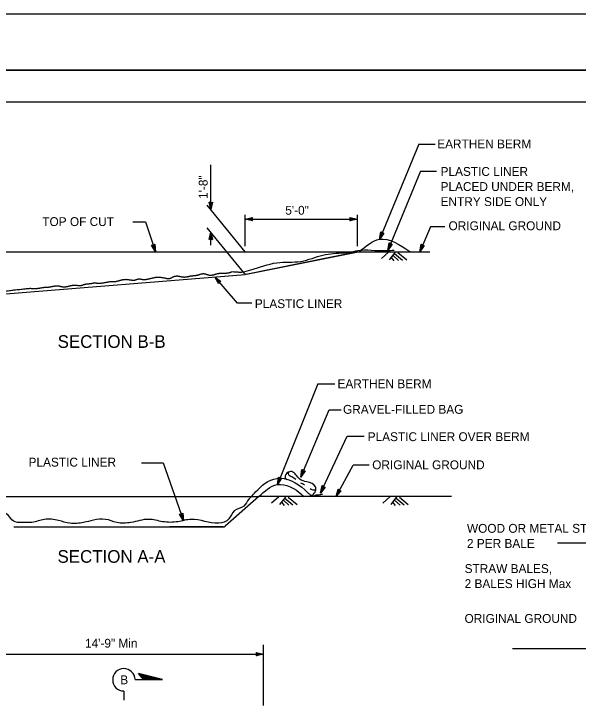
# Model space of a CAD drawing. Extents: x -894 to 866, y -476 to 714.
# Drawn here: x -589 to -143, y 165 to 714 of the extents above; entities that cross this region are included whole.
import ezdxf

# ---------------------------------------------------------------- set-up
doc = ezdxf.new("R2010")
doc.units = 0
for name, color, linetype in [('10 Sheet Format', 7, 'Continuous'), ('22 Misc Cnst Det', 7, 'Continuous'), ('56 Stage 3 Anno', 7, 'Continuous'), ('57 Undefined', 7, 'Continuous'), ('59 Sndwall Anno', 7, 'Continuous'), ('60 Nongeo Data', 7, 'Continuous')]:
    doc.layers.add(name, color=color, linetype=linetype)

msp = doc.modelspace()

# ---------------------------------------------------------------- linework, layer by layer
at = {"layer": '10 Sheet Format'}
for p, q in [((-863.46, 668.96), (836.55, 668.96)), ((-813.45, 643.96), (811.55, 643.96))]:
    msp.add_line(p, q, dxfattribs=at)
for points in [[(-894.04, 713.56), (865.96, 713.56), (865.96, -476.44), (-894.04, -476.44)], [(-863.46, -431.04), (836.55, -431.04), (836.55, 668.96), (-863.46, 668.96)]]:
    msp.add_lwpolyline(points, close=True, dxfattribs=at)
at = {"layer": '22 Misc Cnst Det'}
for p, q in [((-471.82, 187.5), (-490.72, 192.32)), ((-486.82, 187.5), (-490.72, 192.32)), ((-493.47, 187.5), (-471.82, 187.5)), ((-473.38, 187.5), (-490.32, 191.82)), ((-474.93, 187.5), (-489.92, 191.32)), ((-476.49, 187.5), (-489.51, 190.82)), ((-478.04, 187.5), (-489.11, 190.32)), ((-479.59, 187.5), (-488.7, 189.82)), ((-481.15, 187.5), (-488.3, 189.32)), ((-482.7, 187.5), (-487.89, 188.82)), ((-484.26, 187.5), (-487.49, 188.32)), ((-485.81, 187.5), (-487.08, 187.82))]:
    msp.add_line(p, q, dxfattribs=at)
at = {"layer": '56 Stage 3 Anno'}
for p, q in [((-269.08, 610.63), (-300.12, 535.4)), ((-269.08, 610.63), (-256.14, 610.63)), ((-433.61, 558.91), (-433.61, 594.22)), ((-267.68, 589.22), (-293.51, 526.63)), ((-267.68, 589.22), (-255.11, 589.22)), ((-406.35, 525.56), (-436.42, 562.38)), ((-434.9, 564.78), (-434.9, 564.78)), ((-432.29, 564.78), (-432.29, 564.78)), ((-433.61, 558.91), (-433.61, 558.91)), ((-406.35, 529.93), (-406.35, 554.89)), ((-317.63, 529.93), (-317.63, 554.89)), ((-406.35, 551.38), (-317.63, 551.38)), ((-406.35, 551.38), (-406.35, 551.38)), ((-400.49, 552.68), (-400.49, 552.68)), ((-400.49, 550.07), (-400.49, 550.07)), ((-323.5, 552.69), (-323.5, 552.69)), ((-323.5, 550.08), (-323.5, 550.08)), ((-317.63, 551.38), (-317.63, 551.38)), ((-406.65, 508.07), (-436.42, 544.51)), ((-433.61, 530.76), (-433.61, 541.07)), ((-433.61, 541.05), (-433.61, 541.05)), ((-299.09, 541.31), (-299.09, 541.31)), ((-296.68, 540.32), (-296.68, 540.32)), ((-434.94, 535.19), (-434.94, 535.19)), ((-432.33, 535.18), (-432.33, 535.18)), ((-300.12, 535.4), (-300.12, 535.4)), ((-292.47, 532.55), (-292.47, 532.55)), ((-480.42, 530.76), (-480.42, 530.76)), ((-477.93, 531.55), (-477.93, 531.55)), ((-290.06, 531.55), (-290.06, 531.55)), ((-267.21, 531.48), (-267.21, 531.48)), ((-264.8, 530.49), (-264.8, 530.49)), ((-477.4, 525.56), (-477.4, 525.56)), ((-293.51, 526.63), (-293.51, 526.63)), ((-268.25, 525.57), (-268.25, 525.57)), ((-430.36, 505.75), (-430.36, 505.75)), ((-427.52, 500.45), (-427.52, 500.45)), ((-425.54, 502.16), (-425.54, 502.16)), ((-348.88, 421.16), (-380.84, 341.61)), ((-348.88, 421.16), (-335.34, 421.16)), ((-362.34, 347.49), (-339.95, 400.55)), ((-339.95, 400.55), (-330.55, 400.55)), ((-346.83, 334.94), (-325.65, 379.79)), ((-325.65, 379.79), (-312.3, 379.79)), ((-334.47, 332.11), (-320.97, 357.01)), ((-308.38, 357.01), (-320.97, 357.01)), ((-361.47, 353.43), (-361.47, 353.43)), ((-359.03, 352.51), (-359.03, 352.51)), ((-380.12, 347.58), (-380.12, 347.58)), ((-377.66, 346.71), (-377.66, 346.71)), ((-362.34, 347.49), (-362.34, 347.49)), ((-380.84, 341.61), (-380.84, 341.61)), ((-345.5, 340.8), (-345.5, 340.8)), ((-346.83, 334.94), (-346.83, 334.94)), ((-343.14, 339.69), (-343.14, 339.69)), ((-332.82, 337.88), (-332.82, 337.88)), ((-330.52, 336.64), (-330.52, 336.64)), ((-334.47, 332.11), (-334.47, 332.11)), ((-455.72, 318.94), (-455.72, 318.94)), ((-458.19, 318.12), (-458.19, 318.12)), ((-455.12, 312.96), (-455.12, 312.96)), ((-104.7, 295.42), (-159.32, 295.42)), ((-391.75, 167.15), (-391.75, 214.93)), ((-397.62, 208.85), (-397.62, 208.85)), ((-612.88, 207.54), (-391.75, 207.54)), ((-397.62, 206.24), (-397.62, 206.24)), ((-391.75, 207.54), (-391.75, 207.54)), ((-502.32, 178.48), (-502.32, 171.17))]:
    msp.add_line(p, q, dxfattribs=at)
for points in [[(-432.29, 564.78), (-433.61, 558.91), (-434.9, 564.78), (-434.55, 564.57), (-433.61, 560.27), (-432.64, 564.57), (-432.98, 564.36), (-433.6, 561.61), (-434.21, 564.36), (-433.86, 564.15), (-433.6, 562.96), (-433.33, 564.16), (-433.6, 564), (-434.9, 564.78), (-433.6, 564)], [(-400.49, 550.07), (-406.35, 551.38), (-400.49, 552.68), (-400.7, 552.33), (-404.99, 551.38), (-400.69, 550.42), (-400.9, 550.76), (-403.65, 551.38), (-400.9, 551.99), (-401.11, 551.64), (-402.3, 551.37), (-401.11, 551.11), (-401.27, 551.38), (-400.49, 552.68), (-401.27, 551.38)], [(-323.5, 552.69), (-317.63, 551.38), (-323.5, 550.08), (-323.29, 550.42), (-318.99, 551.37), (-323.29, 552.34), (-323.09, 551.99), (-320.33, 551.38), (-323.08, 550.77), (-322.87, 551.12), (-321.69, 551.38), (-322.88, 551.65), (-322.72, 551.38), (-323.5, 550.08), (-322.72, 551.38)], [(-434.94, 535.19), (-433.61, 541.05), (-432.33, 535.18), (-432.68, 535.39), (-433.61, 539.69), (-434.59, 535.39), (-434.24, 535.6), (-433.62, 538.35), (-433.02, 535.6), (-433.37, 535.81), (-433.63, 537), (-433.9, 535.81), (-433.63, 535.97), (-432.33, 535.18), (-433.63, 535.97)], [(-296.68, 540.32), (-300.12, 535.4), (-299.09, 541.32), (-298.85, 540.99), (-299.61, 536.66), (-297.08, 540.26), (-297.48, 540.2), (-299.09, 537.89), (-298.61, 540.67), (-298.37, 540.34), (-298.58, 539.14), (-297.88, 540.14), (-298.19, 540.1), (-299.09, 541.32), (-298.19, 540.1)], [(-290.06, 531.55), (-293.51, 526.63), (-292.47, 532.55), (-292.23, 532.23), (-292.99, 527.89), (-290.46, 531.5), (-290.86, 531.44), (-292.48, 529.13), (-291.99, 531.9), (-291.75, 531.58), (-291.96, 530.38), (-291.26, 531.38), (-291.57, 531.33), (-292.47, 532.55), (-291.57, 531.33)], [(-477.93, 531.55), (-477.4, 525.56), (-480.42, 530.76), (-480.03, 530.66), (-477.82, 526.86), (-478.2, 531.25), (-478.47, 530.94), (-478.22, 528.14), (-479.63, 530.57), (-479.24, 530.48), (-478.63, 529.42), (-478.74, 530.64), (-478.94, 530.41), (-480.42, 530.76), (-478.94, 530.41)], [(-264.8, 530.49), (-268.25, 525.57), (-267.21, 531.48), (-266.97, 531.16), (-267.73, 526.82), (-265.2, 530.43), (-265.6, 530.37), (-267.21, 528.06), (-266.73, 530.83), (-266.49, 530.51), (-266.7, 529.31), (-266, 530.31), (-266.31, 530.26), (-267.21, 531.48), (-266.31, 530.26)], [(-427.52, 500.45), (-430.36, 505.75), (-425.54, 502.16), (-425.94, 502.09), (-429.47, 504.72), (-427.39, 500.84), (-427.26, 501.22), (-428.6, 503.71), (-426.34, 502.02), (-426.74, 501.95), (-427.71, 502.68), (-427.14, 501.6), (-427.04, 501.9), (-425.54, 502.16), (-427.04, 501.9)], [(-359.03, 352.51), (-362.34, 347.49), (-361.48, 353.43), (-361.23, 353.12), (-361.86, 348.76), (-359.43, 352.44), (-359.83, 352.37), (-361.38, 350.01), (-360.98, 352.8), (-360.73, 352.48), (-360.9, 351.28), (-360.23, 352.3), (-360.54, 352.24), (-361.48, 353.43), (-360.54, 352.24)], [(-377.66, 346.71), (-380.84, 341.61), (-380.12, 347.58), (-379.86, 347.26), (-380.39, 342.9), (-378.06, 346.63), (-378.45, 346.55), (-379.94, 344.16), (-379.61, 346.95), (-379.35, 346.64), (-379.49, 345.43), (-378.85, 346.47), (-379.16, 346.41), (-380.12, 347.58), (-379.16, 346.41)], [(-343.14, 339.69), (-346.83, 334.94), (-345.5, 340.8), (-345.27, 340.47), (-346.25, 336.18), (-343.54, 339.65), (-343.94, 339.61), (-345.67, 337.39), (-345.05, 340.13), (-344.82, 339.79), (-345.09, 338.61), (-344.34, 339.57), (-344.66, 339.54), (-345.5, 340.8), (-344.66, 339.54)], [(-330.52, 336.64), (-334.47, 332.11), (-332.82, 337.88), (-332.61, 337.53), (-333.83, 333.3), (-330.93, 336.62), (-331.33, 336.61), (-333.18, 334.48), (-332.41, 337.19), (-332.2, 336.84), (-332.54, 335.67), (-331.74, 336.59), (-332.05, 336.58), (-332.82, 337.88), (-332.05, 336.58)], [(-455.72, 318.94), (-455.12, 312.96), (-458.19, 318.12), (-457.8, 318.03), (-455.55, 314.25), (-455.98, 318.63), (-456.24, 318.32), (-455.97, 315.52), (-457.41, 317.94), (-457.01, 317.85), (-456.39, 316.8), (-456.51, 318.02), (-456.71, 317.78), (-458.19, 318.12), (-456.71, 317.78)], [(-397.62, 208.85), (-391.75, 207.54), (-397.62, 206.24), (-397.41, 206.59), (-393.11, 207.54), (-397.41, 208.51), (-397.2, 208.16), (-394.45, 207.55), (-397.2, 206.94), (-396.99, 207.28), (-395.8, 207.55), (-397, 207.81), (-396.84, 207.54), (-397.62, 206.24), (-396.84, 207.54)]]:
    msp.add_lwpolyline(points, close=True, dxfattribs=at)
for points in [[(-495.33, 549.14), (-485.14, 549.14), (-477.4, 525.56)], [(-248.35, 545.21), (-259.81, 545.21), (-268.25, 525.57)], [(-400.99, 484.97), (-412.51, 484.97), (-430.36, 505.75)], [(-488.25, 358.71), (-471.11, 358.71), (-455.12, 312.96)]]:
    msp.add_lwpolyline(points, dxfattribs=at)
msp.add_arc((-502.31, 187.33), 8.83, 1.113, 269.9585, dxfattribs=at)
at = {"layer": '59 Sndwall Anno'}
for p, q in [((-293.04, 525.17), (-298.66, 520.18)), ((-287.72, 525.14), (-292.35, 519.24)), ((-289.33, 522.63), (-285, 518.68)), ((-288.17, 524.25), (-281.83, 519.03)), ((-285.56, 525.11), (-278.46, 519.27)), ((-290.87, 520.94), (-288.84, 518.44)), ((-379.79, 331.83), (-385.41, 326.83)), ((-374.47, 331.79), (-379.1, 325.9)), ((-376.08, 329.28), (-371.75, 325.34)), ((-374.92, 330.91), (-368.58, 325.69)), ((-372.3, 331.77), (-365.21, 325.93)), ((-291.91, 331.85), (-297.52, 326.85)), ((-286.58, 331.81), (-291.21, 325.92)), ((-288.2, 329.3), (-283.86, 325.36)), ((-287.04, 330.93), (-280.69, 325.7)), ((-284.42, 331.79), (-277.32, 325.95)), ((-377.62, 327.59), (-375.59, 325.1)), ((-289.74, 327.61), (-287.71, 325.12))]:
    msp.add_line(p, q, dxfattribs=at)
at = {"layer": '60 Nongeo Data'}
for p, q in [((-644.56, 525.56), (-316.5, 525.56)), ((-405.82, 507.88), (-317.21, 525.77)), ((-405.33, 507.9), (-317.02, 525.56)), ((-317, 525.58), (-260.3, 525.56)), ((-606.58, 491.45), (-406.35, 507.7)), ((-405.82, 507.88), (-406.3, 507.91)), ((-617.45, 332.11), (-396.27, 332.11)), ((-395.62, 332.11), (-422.18, 308.75)), ((-243.09, 332.11), (-395.62, 332.11)), ((-589.3, 308.16), (-422.86, 308.16)), ((-423.77, 308.16), (-466.02, 308.16)), ((-194.88, 212.01), (-61.7, 212.01))]:
    msp.add_line(p, q, dxfattribs=at)
msp.add_ellipse((-423.77, 310.56), major_axis=(0, -2.4), ratio=0.999991, start_param=0, end_param=0.721194, dxfattribs=at)
for points in [[(-315.82, 525.92), (-300.1, 535.41), (-276.09, 525.89)], [(-409.25, 509.36), (-401.76, 511.21), (-381.36, 516.89), (-362.31, 518.02), (-359.93, 518.48), (-342.82, 523.46), (-325.75, 525.09), (-311.98, 527.02), (-301.16, 526.51), (-288.42, 526.89)], [(-353.01, 333.29), (-350.74, 336.6), (-350.79, 339.71), (-357.55, 343.72), (-363.22, 345.94), (-369.47, 351.83), (-373.28, 350.68), (-374.44, 346.34), (-373.44, 345.69)], [(-366.27, 345.64), (-369.45, 347.63), (-371.89, 349.37), (-371.95, 351.39)], [(-401.5, 332.08), (-398.18, 335.75), (-381.44, 346.46), (-359.19, 337.4), (-356.27, 334.69), (-354.38, 333.28)], [(-395.66, 332.11), (-395.37, 332.37), (-380.99, 341.57), (-361.57, 333.66), (-359.99, 332.15)], [(-359.39, 341.12), (-361.14, 342.21), (-362.35, 342.75)], [(-350.37, 337.91), (-351.7, 337.2), (-353.36, 337.36), (-354.95, 338.35)], [(-401.4, 332.18), (-403.5, 330.19), (-407.53, 324.63), (-414.96, 320.92), (-419.29, 314.43), (-427.34, 311.03), (-449.02, 314.12), (-459.55, 312.26), (-471.63, 312.26), (-482.77, 314.12), (-496.71, 311.65), (-507.86, 311.65), (-516.84, 314.12), (-526.43, 313.5), (-534.18, 311.65), (-545.01, 311.03), (-553.99, 313.19), (-565.14, 314.12), (-575.05, 311.65), (-582.48, 311.65), (-589.91, 312.88), (-593.63, 317.21), (-602.3, 323.39), (-606.64, 330.5), (-610.66, 331.12), (-611.68, 332.08)], [(-354.57, 333.43), (-352.73, 332.86), (-351.17, 332.86), (-350.13, 333.38), (-348.39, 333.56), (-345.78, 334.08), (-345.26, 334.25)]]:
    msp.add_spline(points, degree=3, dxfattribs=at)
msp.add_open_spline([(-599.29, 493.92), (-589.92, 495.4), (-581.99, 496.13), (-576.22, 496.85), (-573.73, 496.29), (-569.01, 496.85), (-565.41, 497.57), (-562.65, 497.54), (-560.35, 497.96), (-554.6, 499.01), (-551.72, 497.93), (-547.39, 497.93), (-542.71, 499.37), (-535.68, 498.8), (-533.34, 500.09), (-528.29, 500.45), (-525.41, 501.17), (-521.47, 500.47), (-512.43, 502.25), (-509.55, 501.93), (-507.67, 502.35), (-501.62, 504.06), (-496.94, 503.34), (-494.05, 502.98), (-490.45, 504.42), (-486.35, 503.4), (-481.54, 504.44), (-475.67, 505.86), (-470.99, 505.14), (-466.3, 504.06), (-462.7, 506.22), (-459.82, 506.58), (-456.93, 505.86), (-453.69, 505.5), (-449.37, 506.58), (-444.32, 506.94), (-439.28, 508.75), (-434.95, 506.94), (-431.35, 507.3), (-428.46, 508.38), (-425.58, 508.75), (-420.54, 508.75), (-418.37, 509.11), (-416.93, 510.19), (-409.25, 509.36)], degree=2, dxfattribs=at)

# ---------------------------------------------------------------- texts
at = {"layer": '57 Undefined'}
for s, height, p in [('EARTHEN BERM', 7, (-254.46, 607.29)), ('PLASTIC LINER', 7, (-251.8, 585.52)), ('PLACED UNDER BERM,', 7, (-251.8, 573.62)), ('ENTRY SIDE ONLY', 7, (-251.8, 561.72)), ('5\'-0"', 7, (-374.64, 554.86)), ('TOP OF CUT', 7, (-566.82, 545.91)), ('ORIGINAL GROUND', 7, (-245.52, 542.64)), ('PLASTIC LINER', 7, (-398.7, 481.06)), ('SECTION B-B', 10, (-554.69, 449.64)), ('EARTHEN BERM', 7, (-333.35, 417.79)), ('GRAVEL-FILLED BAG', 7, (-328.96, 397.55)), ('PLASTIC LINER OVER BERM', 7, (-309.44, 375.95)), ('PLASTIC LINER', 7, (-577.67, 355.84)), ('ORIGINAL GROUND', 7, (-305.88, 353.74)), ('WOOD OR METAL STAKES,', 7, (-230.94, 303.52)), ('2 PER BALE', 7, (-230.94, 291.62)), ('SECTION A-A', 10, (-554.81, 279.82)), ('STRAW BALES,', 7, (-232.79, 271.73)), ('2 BALES HIGH Max', 7, (-232.79, 259.83)), ('ORIGINAL GROUND', 7, (-232.85, 232.31)), ('14\'-9" Min', 7, (-533.03, 212.72)), ('B', 7, (-505.15, 183.83))]:
    msp.add_text(s, height=height, dxfattribs=at).set_placement(p)
msp.add_text('1\'-8"', height=7, rotation=90, dxfattribs=at).set_placement((-436.05, 567.33))

doc.saveas('drawing.dxf')
